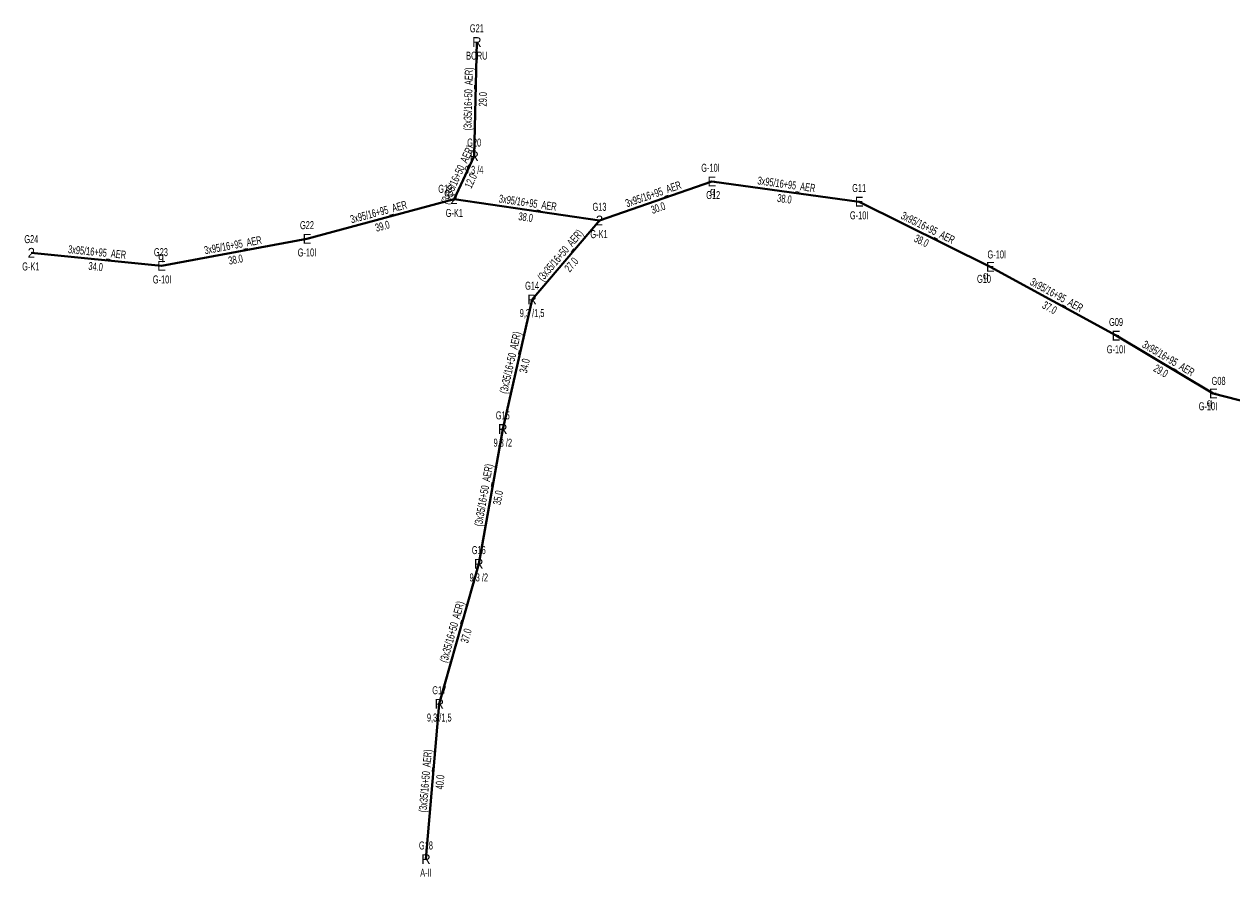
# Model space of a CAD drawing. Header units: millimetres. Extents: x 621771 to 623685, y 4076964 to 4077965.
# Drawn here: x 622946.3 to 623256.5, y 4077390.1 to 4077608.5 of the extents above; entities that cross this region are included whole.
import ezdxf
from ezdxf.enums import TextEntityAlignment as Align

# ---------------------------------------------------------------- set-up
doc = ezdxf.new("R2010")
doc.units = ezdxf.units.MM
for name, color, linetype, lineweight in [('DIREK_AG_MEVCUT', 120, 'Continuous', 25), ('DIREK_AG_YENI', 108, 'Continuous', 25), ('HAT_AG_HAVAI_MEVCUT', 126, 'Continuous', 50), ('HAT_AG_HAVAI_YENI', 3, 'Continuous', 50)]:
    doc.layers.add(name, color=color, linetype=linetype, lineweight=lineweight)
doc.styles.add('Direk', font='B_CAD')
doc.styles.get("Standard").update_dxf_attribs({"font": 'Arial'})

msp = doc.modelspace()

# ---------------------------------------------------------------- linework, layer by layer
at = {"layer": 'HAT_AG_HAVAI_MEVCUT'}
for p, q in [((623061.617, 4077574.703), (623062.299, 4077603.968)), ((623056.455, 4077563.668), (623061.617, 4077574.703)), ((623093.726, 4077558.233), (623076.451, 4077538.015)), ((623076.451, 4077538.015), (623068.95, 4077504.799)), ((623068.95, 4077504.799), (623062.798, 4077470.279)), ((623062.798, 4077470.279), (623052.676, 4077434.377)), ((623052.676, 4077434.377), (623049.26, 4077394.599))]:
    msp.add_line(p, q, dxfattribs=at)
at = {"layer": 'HAT_AG_HAVAI_YENI'}
for p, q in [((623093.726, 4077558.233), (623122.504992, 4077568.238044)), ((623122.504992, 4077568.238044), (623160.253491, 4077563.052484)), ((623018.783347, 4077553.539729), (623056.455, 4077563.668)), ((623093.726, 4077558.233), (623056.455, 4077563.668)), ((623160.253491, 4077563.052484), (623193.849194, 4077546.378146)), ((622981.509301, 4077546.622382), (623018.783347, 4077553.539729)), ((622948.161, 4077549.957), (622981.509301, 4077546.622382)), ((623193.849194, 4077546.378146), (623226.055612, 4077528.723488)), ((623226.055612, 4077528.723488), (623250.982451, 4077513.908929)), ((623250.982451, 4077513.908929), (623278.402473, 4077506.745139))]:
    msp.add_line(p, q, dxfattribs=at)

# ---------------------------------------------------------------- texts
at = {"layer": 'DIREK_AG_MEVCUT', "linetype": 'ByBlock', "width": 0.53}
for s, p in [('G21', (623062.299, 4077607.468)), ('BORU', (623062.299, 4077600.468)), ('G20', (623061.617, 4077578.203)), ('9,3 /4', (623061.617, 4077571.203)), ('G14', (623076.451, 4077541.515)), ('9,3 /1,5', (623076.451, 4077534.515)), ('G15', (623068.95, 4077508.299)), ('9,3 /2', (623068.95, 4077501.299)), ('G16', (623062.798, 4077473.779)), ('9,3 /2', (623062.798, 4077466.779)), ('G17', (623052.676, 4077437.877)), ('9,3 /1,5', (623052.676, 4077430.877)), ('G18', (623049.26, 4077398.099)), ('A-II', (623049.26, 4077391.099))]:
    msp.add_text(s, height=2.05, dxfattribs=at).set_placement(p, align=Align.MIDDLE_CENTER)
at = {"layer": 'DIREK_AG_MEVCUT', "linetype": 'ByBlock', "style": 'Direk'}
for p in [(623062.299, 4077603.968), (623061.617, 4077574.703), (623076.451, 4077538.015), (623068.95, 4077504.799), (623062.798, 4077470.279), (623052.676, 4077434.377), (623049.26, 4077394.599)]:
    msp.add_text('R', height=2.5, dxfattribs=at).set_placement(p, align=Align.MIDDLE_CENTER)
at = {"layer": 'DIREK_AG_YENI', "width": 0.53}
for s, p in [('G-10I', (623122.157656, 4077571.734066)), ('G19', (623054.205732, 4077566.349565)), ('G11', (623160.253491, 4077566.552484)), ('G12', (623122.851019, 4077564.755191)), ('G-K1', (623056.534831, 4077560.166205)), ('G13', (623093.726, 4077561.733)), ('G22', (623018.783347, 4077557.039729)), ('G-10I', (623160.253491, 4077559.552484)), ('G-K1', (623093.599239, 4077554.733)), ('G24', (622948.161, 4077553.457)), ('G23', (622981.362651, 4077550.119309)), ('G-10I', (623018.783347, 4077550.039729)), ('G-10I', (623195.497405, 4077549.535806)), ('G-K1', (622948.034239, 4077546.457)), ('G-10I', (622981.656186, 4077543.119852)), ('G10', (623192.229645, 4077543.275396)), ('G09', (623226.055612, 4077532.223488)), ('G-10I', (623226.055612, 4077525.223488)), ('G08', (623252.332159, 4077517.138215)), ('G-10I', (623249.612837, 4077510.632016))]:
    msp.add_text(s, height=2.05, dxfattribs=at).set_placement(p, align=Align.MIDDLE_CENTER)
at = {"layer": 'DIREK_AG_YENI', "style": 'Direk'}
for s, p in [('E', (623122.504992, 4077568.238044)), ('2', (623056.455, 4077563.668)), ('E', (623160.253491, 4077563.052484)), ('2', (623093.726, 4077558.233)), ('E', (623018.783347, 4077553.539729)), ('2', (622948.161, 4077549.957)), ('E', (622981.509301, 4077546.622382)), ('E', (623193.849194, 4077546.378146)), ('E', (623226.055612, 4077528.723488)), ('E', (623250.982451, 4077513.908929))]:
    msp.add_text(s, height=2.5, dxfattribs=at).set_placement(p, align=Align.MIDDLE_CENTER)
at = {"layer": 'DIREK_AG_YENI', "color": 4, "style": 'Direk'}
for p in [(623054.687233, 4077565.435767), (623122.752154, 4077565.750291), (622981.404551, 4077549.120187), (623192.692373, 4077544.161896), (623250.018374, 4077511.602296)]:
    msp.add_text('q', height=2, dxfattribs=at).set_placement(p, align=Align.MIDDLE_CENTER)
at = {"layer": 'HAT_AG_HAVAI_MEVCUT', "lineweight": 30, "width": 0.53}
for rotation, p in [(88.665004, (623061.108231, 4077589.355303)), (64.930851, (623058.266072, 4077569.545578)), (409.488303, (623084.442428, 4077548.676383)), (437.274638, (623071.871378, 4077521.594236)), (439.895091, (623065.037185, 4077487.688133)), (434.255043, (623056.918893, 4077452.558652)), (445.091675, (623050.121117, 4077414.560727))]:
    msp.add_text('(3x35/16+50_AER)', height=2.05, rotation=rotation, dxfattribs=at).set_placement(p, align=Align.CENTER)
for s, rotation, p in [('29.0', 88.665004, (623062.807769, 4077589.315697)), ('12.0', 64.930851, (623059.805927, 4077568.825268)), ('27.0', 409.488303, (623085.734892, 4077547.572058)), ('34.0', 437.274638, (623073.529622, 4077521.219764)), ('35.0', 439.895091, (623066.710815, 4077487.389867)), ('37.0', 434.255043, (623058.555107, 4077452.097348)), ('40.0', 445.091675, (623051.814883, 4077414.415273))]:
    msp.add_text(s, height=2.05, rotation=rotation, dxfattribs=at).set_placement(p, align=Align.TOP_CENTER)
at = {"layer": 'HAT_AG_HAVAI_YENI', "lineweight": 30, "width": 0.53}
for rotation, p in [(19.16947, (623107.836547, 4077564.038611)), (352.178162, (623141.494921, 4077566.487355)), (351.704355, (623075.213298, 4077561.791749)), (15.048276, (623037.398486, 4077559.424638)), (333.603714, (623177.429233, 4077555.476694)), (354.289407, (622964.919541, 4077549.135598)), (10.51339, (622999.991229, 4077550.916786)), (331.269678, (623210.360988, 4077538.296175)), (329.276069, (623238.953298, 4077522.046901))]:
    msp.add_text('3x95/16+95_AER', height=2.05, rotation=rotation, dxfattribs=at).set_placement(p, align=Align.CENTER)
for s, rotation, p in [('38.0', 352.178162, (623141.263562, 4077564.803172)), ('30.0', 19.16947, (623108.394765, 4077562.432874)), ('39.0', 15.048276, (623037.839861, 4077557.782936)), ('38.0', 351.704355, (623074.968021, 4077560.109537)), ('38.0', 333.603714, (623176.673452, 4077553.953935)), ('38.0', 10.51339, (623000.30142, 4077549.245325)), ('34.0', 354.289407, (622964.750385, 4077547.444035)), ('37.0', 331.269678, (623209.543819, 4077536.805459)), ('29.0', 329.276069, (623238.084765, 4077520.585515))]:
    msp.add_text(s, height=2.05, rotation=rotation, dxfattribs=at).set_placement(p, align=Align.TOP_CENTER)

doc.saveas('drawing.dxf')
